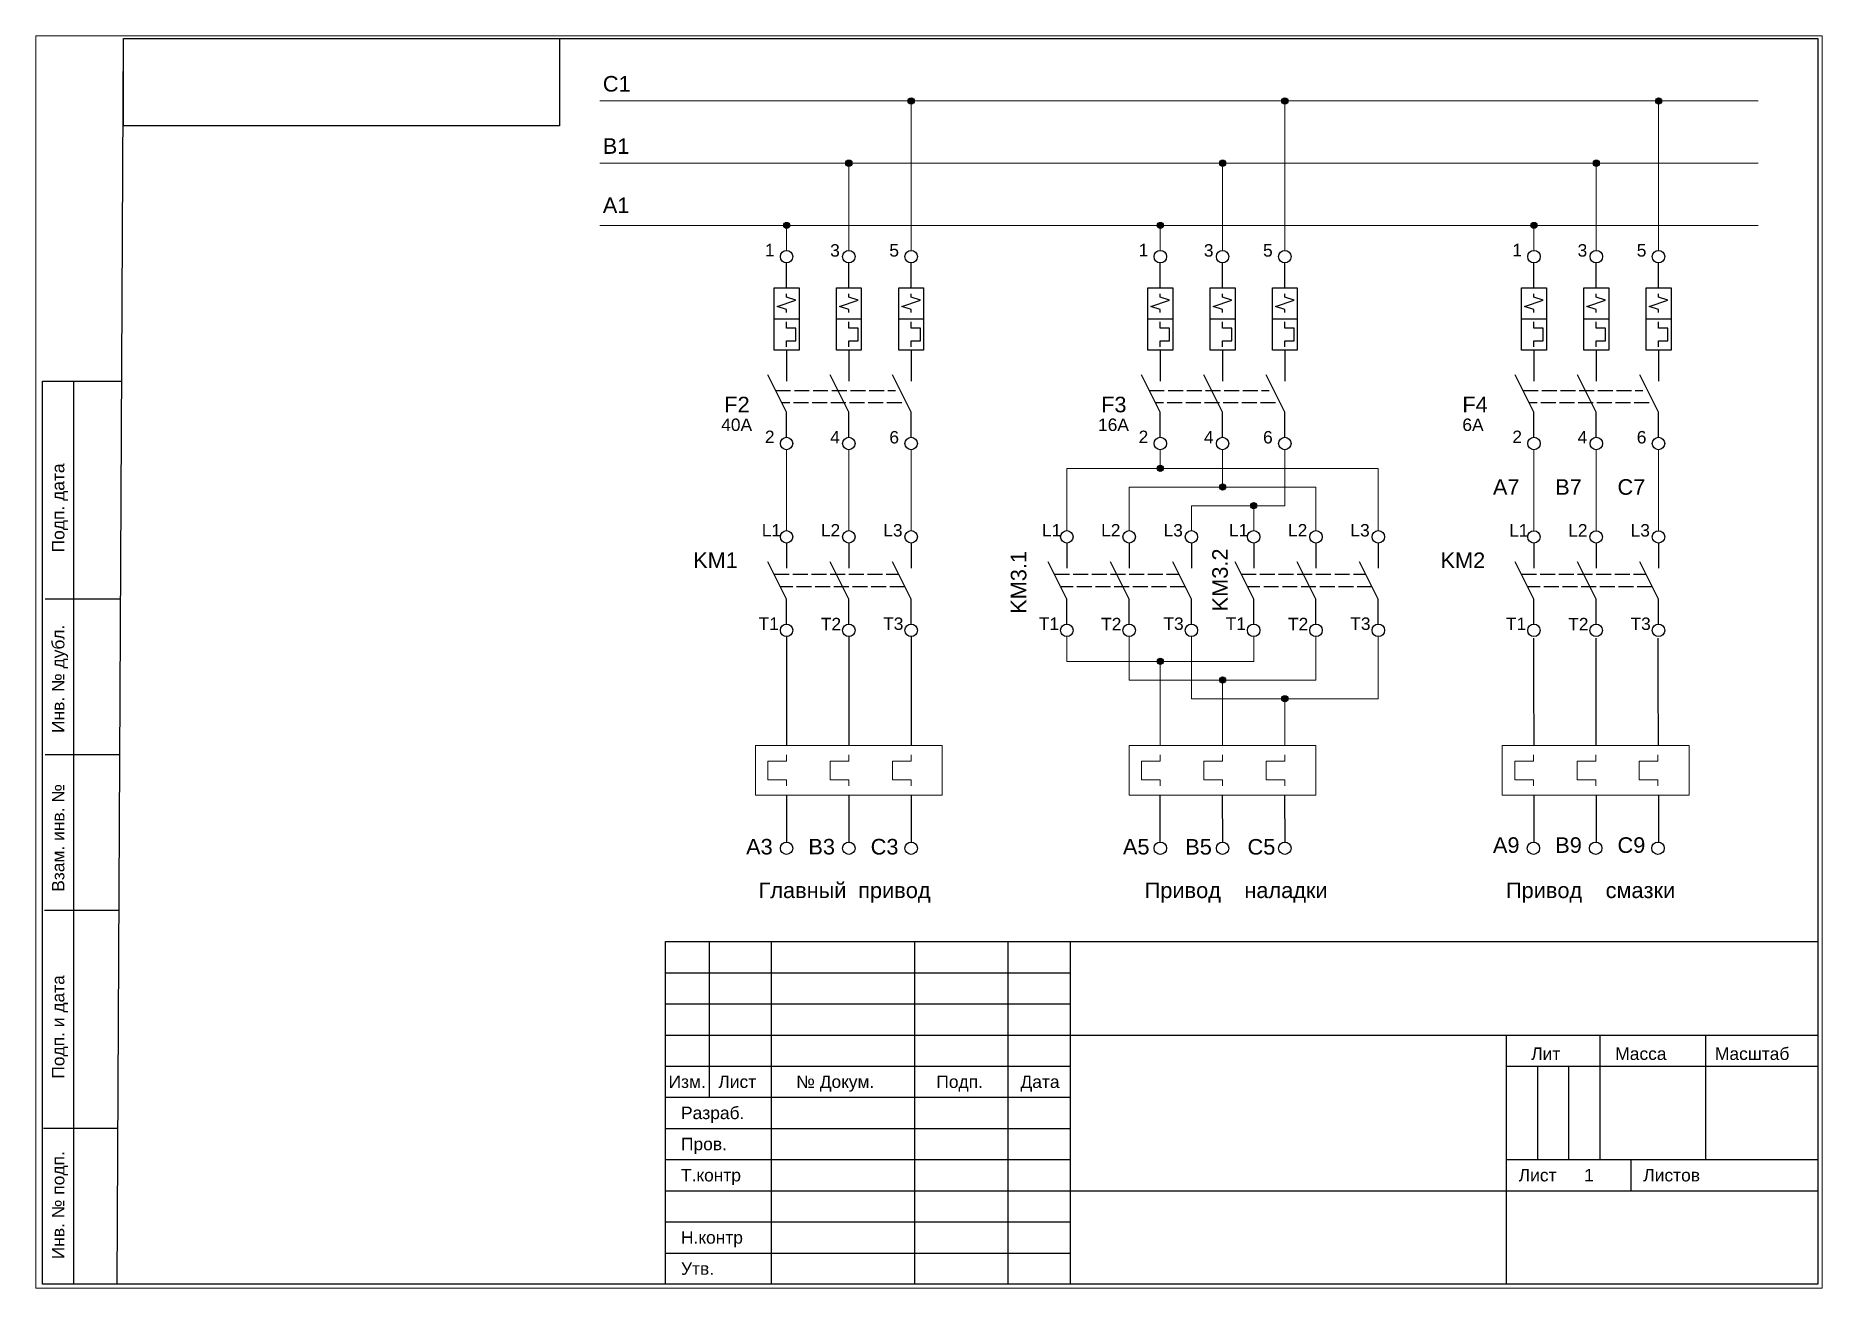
# Paper-space layout 'Лист1' of a CAD drawing. Header units: millimetres. Extents: x 0 to 287, y 0 to 201.
# The model-space entities are those that its viewports show. They can reach past a viewport. Long polylines and large blocks are cut down to what shows.
import ezdxf

# ---------------------------------------------------------------- set-up
doc = ezdxf.new("R2010")
doc.units = ezdxf.units.MM
doc.linetypes.add('ACAD_ISO02W100', pattern=[15, 12, -3])
doc.layers.add('Аппаратура', color=7, linetype='Continuous', lineweight=20)
doc.layers.add('Рамки', color=7, linetype='Continuous', lineweight=25)
doc.styles.get("Standard").update_dxf_attribs({"font": 'arial.ttf'})

msp = doc.modelspace()

# ---------------------------------------------------------------- hatches: boundary and pattern name
h = msp.add_hatch(color=256)
h.dxf.hatch_style = 1
h.paths.add_polyline_path([(1825.5, 3810, 1), (1824.5, 3810, 1)])
h = msp.add_hatch(color=256)
h.dxf.hatch_style = 1
h.paths.add_polyline_path([(1885.5, 3810, 1), (1884.5, 3810, 1)])
h = msp.add_hatch(color=256)
h.dxf.hatch_style = 1
h.paths.add_polyline_path([(1945.5, 3810, 1), (1944.5, 3810, 1)])
h = msp.add_hatch(color=256)
h.dxf.hatch_style = 1
h.paths.add_polyline_path([(1815.5, 3800, 1), (1814.5, 3800, 1)])
h = msp.add_hatch(color=256)
h.dxf.hatch_style = 1
h.paths.add_polyline_path([(1875.5, 3800, 1), (1874.5, 3800, 1)])
h = msp.add_hatch(color=256)
h.dxf.hatch_style = 1
h.paths.add_polyline_path([(1935.5, 3800, 1), (1934.5, 3800, 1)])
h = msp.add_hatch(color=256)
h.dxf.hatch_style = 1
h.paths.add_polyline_path([(1805.5, 3790, 1), (1804.5, 3790, 1)])
h = msp.add_hatch(color=256)
h.dxf.hatch_style = 1
h.paths.add_polyline_path([(1865.5, 3790, 1), (1864.5, 3790, 1)])
h = msp.add_hatch(color=256)
h.dxf.hatch_style = 1
h.paths.add_polyline_path([(1925.5, 3790, 1), (1924.5, 3790, 1)])
h = msp.add_hatch(color=256)
h.dxf.hatch_style = 1
h.paths.add_polyline_path([(1865.5, 3751, 1), (1864.5, 3751, 1)])
h = msp.add_hatch(color=256)
h.dxf.hatch_style = 1
h.paths.add_polyline_path([(1875.5, 3748, 1), (1874.5, 3748, 1)])
h = msp.add_hatch(color=256)
h.dxf.hatch_style = 1
h.paths.add_polyline_path([(1880.5, 3745, 1), (1879.5, 3745, 1)])
h = msp.add_hatch(color=256)
h.dxf.hatch_style = 1
h.paths.add_polyline_path([(1865.5, 3720, 1), (1864.5, 3720, 1)])
h = msp.add_hatch(color=256)
h.dxf.hatch_style = 1
h.paths.add_polyline_path([(1875.5, 3717, 1), (1874.5, 3717, 1)])
h = msp.add_hatch(color=256)
h.dxf.hatch_style = 1
h.paths.add_polyline_path([(1885.5, 3714, 1), (1884.5, 3714, 1)])

# ---------------------------------------------------------------- linework, layer by layer
for p, q in [((1805, 3780), (1805, 3784)), ((1815, 3780), (1815, 3784)), ((1825, 3780), (1825, 3784)), ((1865, 3780), (1865, 3784)), ((1875, 3780), (1875, 3784)), ((1885, 3780), (1885, 3784)), ((1925, 3780), (1925, 3784)), ((1935, 3780), (1935, 3784)), ((1945, 3780), (1945, 3784)), ((1803.5, 3777), (1806.5, 3778)), ((1805, 3778.5), (1805, 3779)), ((1806.5, 3778), (1805, 3778.5)), ((1813.5, 3777), (1816.5, 3778)), ((1815, 3778.5), (1815, 3779)), ((1816.5, 3778), (1815, 3778.5)), ((1823.5, 3777), (1826.5, 3778)), ((1825, 3778.5), (1825, 3779)), ((1826.5, 3778), (1825, 3778.5)), ((1863.5, 3777), (1866.5, 3778)), ((1865, 3778.5), (1865, 3779)), ((1866.5, 3778), (1865, 3778.5)), ((1873.5, 3777), (1876.5, 3778)), ((1875, 3778.5), (1875, 3779)), ((1876.5, 3778), (1875, 3778.5)), ((1883.5, 3777), (1886.5, 3778)), ((1885, 3778.5), (1885, 3779)), ((1886.5, 3778), (1885, 3778.5)), ((1923.5, 3777), (1926.5, 3778)), ((1925, 3778.5), (1925, 3779)), ((1926.5, 3778), (1925, 3778.5)), ((1933.5, 3777), (1936.5, 3778)), ((1935, 3778.5), (1935, 3779)), ((1936.5, 3778), (1935, 3778.5)), ((1943.5, 3777), (1946.5, 3778)), ((1945, 3778.5), (1945, 3779)), ((1946.5, 3778), (1945, 3778.5)), ((1803, 3775), (1807, 3775)), ((1805, 3776.5), (1803.5, 3777)), ((1805, 3776), (1805, 3776.5)), ((1813, 3775), (1817, 3775)), ((1815, 3776.5), (1813.5, 3777)), ((1815, 3776), (1815, 3776.5)), ((1823, 3775), (1827, 3775)), ((1825, 3776.5), (1823.5, 3777)), ((1825, 3776), (1825, 3776.5)), ((1863, 3775), (1867, 3775)), ((1865, 3776.5), (1863.5, 3777)), ((1865, 3776), (1865, 3776.5)), ((1873, 3775), (1877, 3775)), ((1875, 3776.5), (1873.5, 3777)), ((1875, 3776), (1875, 3776.5)), ((1883, 3775), (1887, 3775)), ((1885, 3776.5), (1883.5, 3777)), ((1885, 3776), (1885, 3776.5)), ((1923, 3775), (1927, 3775)), ((1925, 3776.5), (1923.5, 3777)), ((1925, 3776), (1925, 3776.5)), ((1933, 3775), (1937, 3775)), ((1935, 3776.5), (1933.5, 3777)), ((1935, 3776), (1935, 3776.5)), ((1943, 3775), (1947, 3775)), ((1945, 3776.5), (1943.5, 3777)), ((1945, 3776), (1945, 3776.5)), ((1805, 3773.5), (1805, 3774.5)), ((1806.5, 3773.5), (1805, 3773.5)), ((1806.5, 3771.5), (1806.5, 3773.5)), ((1815, 3773.5), (1815, 3774.5)), ((1816.5, 3773.5), (1815, 3773.5)), ((1816.5, 3771.5), (1816.5, 3773.5)), ((1825, 3773.5), (1825, 3774.5)), ((1826.5, 3773.5), (1825, 3773.5)), ((1826.5, 3771.5), (1826.5, 3773.5)), ((1865, 3773.5), (1865, 3774.5)), ((1866.5, 3773.5), (1865, 3773.5)), ((1866.5, 3771.5), (1866.5, 3773.5)), ((1875, 3773.5), (1875, 3774.5)), ((1876.5, 3773.5), (1875, 3773.5)), ((1876.5, 3771.5), (1876.5, 3773.5)), ((1885, 3773.5), (1885, 3774.5)), ((1886.5, 3773.5), (1885, 3773.5)), ((1886.5, 3771.5), (1886.5, 3773.5)), ((1925, 3773.5), (1925, 3774.5)), ((1926.5, 3773.5), (1925, 3773.5)), ((1926.5, 3771.5), (1926.5, 3773.5)), ((1935, 3773.5), (1935, 3774.5)), ((1936.5, 3773.5), (1935, 3773.5)), ((1936.5, 3771.5), (1936.5, 3773.5)), ((1945, 3773.5), (1945, 3774.5)), ((1946.5, 3773.5), (1945, 3773.5)), ((1946.5, 3771.5), (1946.5, 3773.5)), ((1805, 3770.5), (1805, 3771.5)), ((1805, 3771.5), (1806.5, 3771.5)), ((1805, 3770), (1805, 3765)), ((1815, 3770.5), (1815, 3771.5)), ((1815, 3771.5), (1816.5, 3771.5)), ((1815, 3770), (1815, 3765)), ((1825, 3770.5), (1825, 3771.5)), ((1825, 3771.5), (1826.5, 3771.5)), ((1825, 3770), (1825, 3765)), ((1865, 3770.5), (1865, 3771.5)), ((1865, 3771.5), (1866.5, 3771.5)), ((1865, 3770), (1865, 3765)), ((1875, 3770.5), (1875, 3771.5)), ((1875, 3771.5), (1876.5, 3771.5)), ((1875, 3770), (1875, 3765)), ((1885, 3770.5), (1885, 3771.5)), ((1885, 3771.5), (1886.5, 3771.5)), ((1885, 3770), (1885, 3765)), ((1925, 3770.5), (1925, 3771.5)), ((1925, 3771.5), (1926.5, 3771.5)), ((1925, 3770), (1925, 3765)), ((1935, 3770.5), (1935, 3771.5)), ((1935, 3771.5), (1936.5, 3771.5)), ((1935, 3770), (1935, 3765)), ((1945, 3770.5), (1945, 3771.5)), ((1945, 3771.5), (1946.5, 3771.5)), ((1945, 3770), (1945, 3765)), ((1805, 3760), (1802, 3766)), ((1815, 3760), (1812, 3766)), ((1825, 3760), (1822, 3766)), ((1865, 3760), (1862, 3766)), ((1875, 3760), (1872, 3766)), ((1885, 3760), (1882, 3766)), ((1925, 3760), (1922, 3766)), ((1935, 3760), (1932, 3766)), ((1945, 3760), (1942, 3766)), ((1805, 3756), (1805, 3760)), ((1815, 3756), (1815, 3760)), ((1825, 3756), (1825, 3760)), ((1865, 3756), (1865, 3760)), ((1875, 3756), (1875, 3760)), ((1885, 3756), (1885, 3760)), ((1925, 3756), (1925, 3760)), ((1935, 3756), (1935, 3760)), ((1945, 3756), (1945, 3760)), ((1805, 3739), (1805, 3735)), ((1815, 3739), (1815, 3735)), ((1825, 3739), (1825, 3735)), ((1850, 3739), (1850, 3735)), ((1860, 3739), (1860, 3735)), ((1870, 3739), (1870, 3735)), ((1880, 3739), (1880, 3735)), ((1890, 3739), (1890, 3735)), ((1900, 3739), (1900, 3735)), ((1924.99, 3738.99), (1924.99, 3734.99)), ((1934.99, 3738.99), (1934.99, 3734.99)), ((1944.99, 3738.99), (1944.99, 3734.99)), ((1805, 3730), (1802, 3736)), ((1815, 3730), (1812, 3736)), ((1825, 3730), (1822, 3736)), ((1850, 3730), (1847, 3736)), ((1860, 3730), (1857, 3736)), ((1870, 3730), (1867, 3736)), ((1880, 3730), (1877, 3736)), ((1890, 3730), (1887, 3736)), ((1900, 3730), (1897, 3736)), ((1924.99, 3729.99), (1921.99, 3735.99)), ((1934.99, 3729.99), (1931.99, 3735.99)), ((1944.99, 3729.99), (1941.99, 3735.99)), ((1805, 3726), (1805, 3730)), ((1815, 3726), (1815, 3730)), ((1825, 3726), (1825, 3730)), ((1850, 3726), (1850, 3730)), ((1860, 3726), (1860, 3730)), ((1870, 3726), (1870, 3730)), ((1880, 3726), (1880, 3730)), ((1890, 3726), (1890, 3730)), ((1900, 3726), (1900, 3730)), ((1924.99, 3725.99), (1924.99, 3729.99)), ((1934.99, 3725.99), (1934.99, 3729.99)), ((1944.99, 3725.99), (1944.99, 3729.99)), ((1805, 3724), (1805, 3717)), ((1815, 3724), (1815, 3717)), ((1825, 3724), (1825, 3717)), ((1924.91, 3723.76), (1924.91, 3716.76)), ((1934.91, 3723.76), (1934.91, 3716.76)), ((1944.91, 3723.76), (1944.91, 3716.76)), ((1805, 3717), (1805, 3706.5)), ((1815, 3717), (1815, 3706.5)), ((1825, 3717), (1825, 3706.5)), ((1924.91, 3716.76), (1924.95, 3706.5)), ((1934.91, 3716.76), (1934.95, 3706.5)), ((1944.91, 3716.76), (1944.95, 3706.5)), ((1805, 3698.5), (1805, 3691)), ((1815, 3698.5), (1815, 3691)), ((1825, 3698.5), (1825, 3691)), ((1864.92, 3698.5), (1864.95, 3691)), ((1874.92, 3698.5), (1874.99, 3691)), ((1884.92, 3698.5), (1884.99, 3691)), ((1924.97, 3698.5), (1925, 3691)), ((1934.97, 3698.5), (1935, 3691)), ((1944.97, 3698.5), (1945, 3691))]:
    msp.add_line(p, q)
for points in [[(1803, 3770), (1803, 3780), (1807, 3780), (1807, 3770)], [(1813, 3770), (1813, 3780), (1817, 3780), (1817, 3770)], [(1823, 3770), (1823, 3780), (1827, 3780), (1827, 3770)], [(1863, 3770), (1863, 3780), (1867, 3780), (1867, 3770)], [(1873, 3770), (1873, 3780), (1877, 3780), (1877, 3770)], [(1883, 3770), (1883, 3780), (1887, 3780), (1887, 3770)], [(1923, 3770), (1923, 3780), (1927, 3780), (1927, 3770)], [(1933, 3770), (1933, 3780), (1937, 3780), (1937, 3770)], [(1943, 3770), (1943, 3780), (1947, 3780), (1947, 3770)]]:
    msp.add_lwpolyline(points, close=True)
at = {"linetype": 'ACAD_ISO02W100', "ltscale": 0.2}
for points in [[(1803.25, 3763.5), (1822.5, 3763.5)], [(1863.25, 3763.5), (1882.5, 3763.5)], [(1923.25, 3763.5), (1942.5, 3763.5)], [(1823.5, 3761.5), (1804.25, 3761.5)], [(1883.5, 3761.5), (1864.25, 3761.5)], [(1943.5, 3761.5), (1924.25, 3761.5)], [(1803, 3734), (1823, 3734)], [(1824, 3732), (1804, 3732)], [(1848, 3734), (1868, 3734)], [(1869, 3732), (1849, 3732)], [(1878, 3734), (1898, 3734)], [(1899, 3732), (1879, 3732)], [(1922.99, 3733.99), (1942.99, 3733.99)], [(1943.99, 3731.99), (1923.99, 3731.99)]]:
    msp.add_lwpolyline(points, dxfattribs=at)
for centre, radius in [((1825, 3810), 0.5), ((1885, 3810), 0.5), ((1945, 3810), 0.5), ((1815, 3800), 0.5), ((1875, 3800), 0.5), ((1935, 3800), 0.5), ((1805, 3790), 0.5), ((1865, 3790), 0.5), ((1925, 3790), 0.5), ((1805, 3785), 1), ((1815, 3785), 1), ((1825, 3785), 1), ((1865, 3785), 1), ((1875, 3785), 1), ((1885, 3785), 1), ((1925, 3785), 1), ((1935, 3785), 1), ((1945, 3785), 1), ((1805, 3755), 1), ((1815, 3755), 1), ((1825, 3755), 1), ((1865, 3755), 1), ((1875, 3755), 1), ((1885, 3755), 1), ((1925, 3755), 1), ((1935, 3755), 1), ((1945, 3755), 1), ((1865, 3751), 0.5), ((1875, 3748), 0.5), ((1880, 3745), 0.5), ((1805, 3740), 1), ((1815, 3740), 1), ((1825, 3740), 1), ((1850, 3740), 1), ((1860, 3740), 1), ((1870, 3740), 1), ((1880, 3740), 1), ((1890, 3740), 1), ((1900, 3740), 1), ((1924.99, 3739.99), 1), ((1934.99, 3739.99), 1), ((1944.99, 3739.99), 1), ((1805, 3725), 1), ((1815, 3725), 1), ((1825, 3725), 1), ((1850, 3725), 1), ((1860, 3725), 1), ((1870, 3725), 1), ((1880, 3725), 1), ((1890, 3725), 1), ((1900, 3725), 1), ((1924.99, 3724.99), 1), ((1934.99, 3724.99), 1), ((1944.99, 3724.99), 1), ((1865, 3720), 0.5), ((1875, 3717), 0.5), ((1885, 3714), 0.5), ((1805, 3690), 1), ((1815, 3690), 1), ((1825, 3690), 1), ((1865, 3690), 1), ((1875, 3690), 1), ((1885, 3690), 1), ((1924.91, 3690), 1), ((1934.91, 3690), 1), ((1944.91, 3690), 1)]:
    msp.add_circle(centre, radius)
at = {"layer": 'Аппаратура'}
for p, q in [((1775, 3810), (1961, 3810)), ((1825, 3786), (1825, 3810)), ((1885, 3786), (1885, 3810)), ((1945, 3786), (1945, 3810)), ((1775, 3800), (1961, 3800)), ((1815, 3786), (1815, 3800)), ((1875, 3786), (1875, 3800)), ((1935, 3786), (1935, 3800)), ((1775, 3790), (1961, 3790)), ((1805, 3786), (1805, 3790)), ((1865, 3786), (1865, 3790)), ((1925, 3786), (1925, 3790)), ((1805, 3754), (1805, 3741)), ((1815, 3754), (1815, 3741)), ((1825, 3754), (1825, 3741)), ((1865, 3751), (1865, 3754)), ((1875, 3748), (1875, 3754)), ((1885, 3745), (1885, 3754)), ((1925, 3740.99), (1925, 3754)), ((1935, 3740.99), (1935, 3754)), ((1945, 3740.99), (1945, 3754)), ((1850, 3741), (1850, 3751)), ((1850, 3751), (1865, 3751)), ((1865, 3751), (1900, 3751)), ((1900, 3741), (1900, 3751)), ((1860, 3741), (1860, 3748)), ((1860, 3748), (1875, 3748)), ((1875, 3748), (1890, 3748)), ((1890, 3741), (1890, 3748)), ((1870, 3741), (1870, 3745)), ((1870, 3745), (1880, 3745)), ((1880, 3741), (1880, 3745)), ((1880, 3745), (1885, 3745)), ((1881, 3745), (1881, 3745)), ((1850, 3724), (1850, 3720)), ((1860, 3724), (1860, 3717)), ((1870, 3724), (1870, 3714)), ((1880, 3724), (1880, 3720)), ((1890, 3724), (1890, 3717)), ((1900, 3724), (1900, 3714)), ((1850, 3720), (1865, 3720)), ((1865, 3720), (1865, 3706.5)), ((1865, 3720), (1880, 3720)), ((1860, 3717), (1875, 3717)), ((1875, 3717), (1875, 3706.5)), ((1875, 3717), (1890, 3717)), ((1870, 3714), (1885, 3714)), ((1885, 3714), (1885, 3706.5)), ((1885, 3714), (1900, 3714)), ((1805, 3704), (1802, 3704)), ((1802, 3704), (1802, 3701)), ((1805, 3705), (1805, 3704)), ((1815, 3704), (1812, 3704)), ((1812, 3704), (1812, 3701)), ((1815, 3705), (1815, 3704)), ((1825, 3704), (1822, 3704)), ((1822, 3704), (1822, 3701)), ((1825, 3705), (1825, 3704)), ((1865, 3704), (1862, 3704)), ((1862, 3704), (1862, 3701)), ((1865, 3705), (1865, 3704)), ((1875, 3704), (1872, 3704)), ((1872, 3704), (1872, 3701)), ((1875, 3705), (1875, 3704)), ((1885, 3704), (1882, 3704)), ((1882, 3704), (1882, 3701)), ((1885, 3705), (1885, 3704)), ((1924.91, 3704), (1921.91, 3704)), ((1921.91, 3704), (1921.91, 3701)), ((1924.91, 3705), (1924.91, 3704)), ((1934.91, 3704), (1931.91, 3704)), ((1931.91, 3704), (1931.91, 3701)), ((1934.91, 3705), (1934.91, 3704)), ((1944.91, 3704), (1941.91, 3704)), ((1941.91, 3704), (1941.91, 3701)), ((1944.91, 3705), (1944.91, 3704)), ((1802, 3701), (1805, 3701)), ((1805, 3701), (1805, 3700)), ((1812, 3701), (1815, 3701)), ((1815, 3701), (1815, 3700)), ((1822, 3701), (1825, 3701)), ((1825, 3701), (1825, 3700)), ((1862, 3701), (1865, 3701)), ((1865, 3701), (1865, 3700)), ((1872, 3701), (1875, 3701)), ((1875, 3701), (1875, 3700)), ((1882, 3701), (1885, 3701)), ((1885, 3701), (1885, 3700)), ((1921.91, 3701), (1924.91, 3701)), ((1924.91, 3701), (1924.91, 3700)), ((1931.91, 3701), (1934.91, 3701)), ((1934.91, 3701), (1934.91, 3700)), ((1941.91, 3701), (1944.91, 3701)), ((1944.91, 3701), (1944.91, 3700))]:
    msp.add_line(p, q, dxfattribs=at)
for points in [[(1800, 3706.5), (1830, 3706.5), (1830, 3698.5), (1800, 3698.5)], [(1860, 3706.5), (1890, 3706.5), (1890, 3698.5), (1860, 3698.5)], [(1919.91, 3706.5), (1949.91, 3706.5), (1949.91, 3698.5), (1919.91, 3698.5)]]:
    msp.add_lwpolyline(points, close=True, dxfattribs=at)
at = {"layer": 'Рамки'}
for p, q in [((1697.55, 3620.01), (1698.55, 3820.01)), ((1698.55, 3820.01), (1970.55, 3820.01)), ((1970.55, 3820.01), (1970.55, 3620.01)), ((1685.55, 3765.01), (1698.28, 3765.01)), ((1685.55, 3620.01), (1685.55, 3765.01)), ((1690.55, 3620.01), (1690.55, 3765.01)), ((1697.98, 3730.01), (1685.98, 3730.01)), ((1697.98, 3705.01), (1685.98, 3705.01)), ((1697.85, 3680.01), (1685.85, 3680.01)), ((1792.55, 3675.01), (1792.55, 3650.01)), ((1802.55, 3675.01), (1802.55, 3620.01)), ((1825.55, 3675.01), (1825.55, 3620.01)), ((1840.55, 3675.01), (1840.55, 3620.01)), ((1785.55, 3670.01), (1850.55, 3670.01)), ((1785.55, 3665.01), (1850.55, 3665.01)), ((1785.55, 3660.01), (1850.55, 3660.01)), ((1850.55, 3660.01), (1970.55, 3660.01)), ((1920.55, 3660.01), (1920.55, 3620.01)), ((1935.55, 3660.01), (1935.55, 3640.01)), ((1952.55, 3660.01), (1952.55, 3640.01)), ((1785.55, 3655.01), (1850.55, 3655.01)), ((1920.55, 3655.01), (1970.55, 3655.01)), ((1925.55, 3655.01), (1925.55, 3640.01)), ((1930.55, 3655.01), (1930.55, 3640.01)), ((1785.55, 3650.01), (1850.55, 3650.01)), ((1697.68, 3645.01), (1685.68, 3645.01)), ((1697.68, 3645.01), (1685.68, 3645.01)), ((1697.68, 3645.01), (1685.68, 3645.01)), ((1785.55, 3645.01), (1850.55, 3645.01)), ((1785.55, 3640.01), (1850.55, 3640.01)), ((1920.55, 3640.01), (1970.55, 3640.01)), ((1940.55, 3640.01), (1940.55, 3635.01)), ((1785.55, 3635.01), (1850.55, 3635.01)), ((1850.55, 3635.01), (1970.55, 3635.01)), ((1785.55, 3630.01), (1850.55, 3630.01)), ((1785.55, 3625.01), (1850.55, 3625.01)), ((1697.55, 3620.01), (1685.55, 3620.01)), ((1970.55, 3620.01), (1697.55, 3620.01))]:
    msp.add_line(p, q, dxfattribs=at)
for points in [[(1698.55, 3820.01), (1768.55, 3820.01), (1768.55, 3806.01), (1698.55, 3806.01)], [(1785.55, 3620.01), (1785.55, 3675.01), (1970.55, 3675.01), (1970.55, 3620.01)], [(1785.55, 3675.01), (1850.55, 3675.01), (1850.55, 3620.01), (1785.55, 3620.01)]]:
    msp.add_lwpolyline(points, close=True, dxfattribs=at)

# ---------------------------------------------------------------- texts
for s, height, p in [('C1', 2.5, (1775.5, 3811.5)), ('B1', 2.5, (1775.5, 3801.5)), ('A1', 2.5, (1775.5, 3792)), ('1', 2, (1801.52, 3785.06)), ('3', 2, (1812, 3785)), ('5', 2, (1821.5, 3785)), ('1', 2, (1861.52, 3785.06)), ('3', 2, (1872, 3785)), ('5', 2, (1881.5, 3785)), ('1', 2, (1921.52, 3785.06)), ('3', 2, (1932, 3785)), ('5', 2, (1941.5, 3785)), ('F2', 2.5, (1795, 3760)), ('F3', 2.5, (1855.5, 3760)), ('F4', 2.5, (1913.5, 3760)), ('40A', 2, (1794.5, 3757)), ('16A', 2, (1855, 3757)), ('6A', 2, (1913.5, 3757)), ('2', 2, (1801.52, 3755.06)), ('4', 2, (1812, 3755)), ('6', 2, (1821.5, 3755)), ('2', 2, (1861.52, 3755.06)), ('4', 2, (1872, 3755)), ('6', 2, (1881.5, 3755)), ('2', 2, (1921.52, 3755.06)), ('4', 2, (1932, 3755)), ('6', 2, (1941.5, 3755)), ('A7', 2.5, (1918.41, 3746.76)), ('B7', 2.5, (1928.41, 3746.76)), ('C7', 2.5, (1938.41, 3746.76)), ('L1', 2, (1801.02, 3740.06)), ('L2', 2, (1810.5, 3740.06)), ('L3', 2, (1820.52, 3740.06)), ('L1', 2, (1846.02, 3740.06)), ('L2', 2, (1855.5, 3740.06)), ('L3', 2, (1865.52, 3740.06)), ('L1', 2, (1876.02, 3740.06)), ('L2', 2, (1885.5, 3740.06)), ('L3', 2, (1895.52, 3740.06)), ('L1', 2, (1921.01, 3740.05)), ('L2', 2, (1930.49, 3740.05)), ('L3', 2, (1940.51, 3740.05)), ('KM1', 2.5, (1790, 3735)), ('KM2', 2.5, (1909.99, 3734.99)), ('T1', 2, (1800.5, 3725.06)), ('T2', 2, (1810.5, 3725)), ('T3', 2, (1820.5, 3725.06)), ('T1', 2, (1845.5, 3725.06)), ('T2', 2, (1855.5, 3725)), ('T3', 2, (1865.5, 3725.06)), ('T1', 2, (1875.5, 3725.06)), ('T2', 2, (1885.5, 3725)), ('T3', 2, (1895.5, 3725.06)), ('T1', 2, (1920.49, 3725.05)), ('T2', 2, (1930.49, 3724.99)), ('T3', 2, (1940.49, 3725.05)), ('A9', 2.5, (1918.41, 3689.26)), ('B9', 2.5, (1928.41, 3689.26)), ('C9', 2.5, (1938.41, 3689.26)), ('A3', 2.5, (1798.5, 3689)), ('B3', 2.5, (1808.5, 3689)), ('C3', 2.5, (1818.5, 3689)), ('A5', 2.5, (1859, 3689)), ('B5', 2.5, (1869.01, 3688.98)), ('C5', 2.5, (1879.01, 3688.98)), ('Главный', 2.5, (1800.5, 3682)), ('привод', 2.5, (1816.5, 3682)), ('Привод', 2.5, (1862.5, 3682)), ('наладки', 2.5, (1878.5, 3682)), ('Привод', 2.5, (1920.5, 3682)), ('смазки', 2.5, (1936.5, 3682))]:
    msp.add_text(s, height=height).set_placement(p)
for s, p in [('KM3.1', (1843.5, 3727.64)), ('KM3.2', (1875.84, 3728.04))]:
    msp.add_text(s, height=2.5, rotation=90).set_placement(p)
for s, p in [('Подп. дата', (1689.05, 3737.51)), ('Инв. № дубл.', (1689.05, 3708.51)), ('Взам. инв. №', (1689.05, 3683.01)), ('Подп. и дата', (1689.05, 3653.01)), ('Инв. № подп.', (1689.05, 3624.01))]:
    msp.add_text(s, height=2, rotation=90, dxfattribs=at).set_placement(p)
for s, p in [('Лит', (1924.55, 3656.01)), ('Масса', (1938.05, 3656.01)), ('Масштаб', (1954.05, 3656.01)), ('Изм.', (1786.05, 3651.51)), ('Лист', (1794.05, 3651.51)), ('№ Докум.', (1806.55, 3651.51)), ('Подп.', (1829.05, 3651.51)), ('Дата', (1842.55, 3651.51)), ('Разраб.', (1788.05, 3646.51)), ('Пров.', (1788.05, 3641.51)), ('Т.контр', (1788.05, 3636.51)), ('Лист', (1922.55, 3636.51)), ('1', (1933.05, 3636.51)), ('Листов', (1942.55, 3636.51)), ('Н.контр', (1788.05, 3626.51)), ('Утв.', (1788.05, 3621.51))]:
    msp.add_text(s, height=2, dxfattribs=at).set_placement(p)

psp = doc.layouts.new('Лист1')

# ---------------------------------------------------------------- viewports
at = {"layer": 'Аппаратура'}
psp.add_viewport(center=(143.55, 100.9), size=(286.83, 201.1154), view_center_point=(1827.87, 3719.91), view_height=201.1154, dxfattribs=at)

doc.saveas('drawing.dxf')
